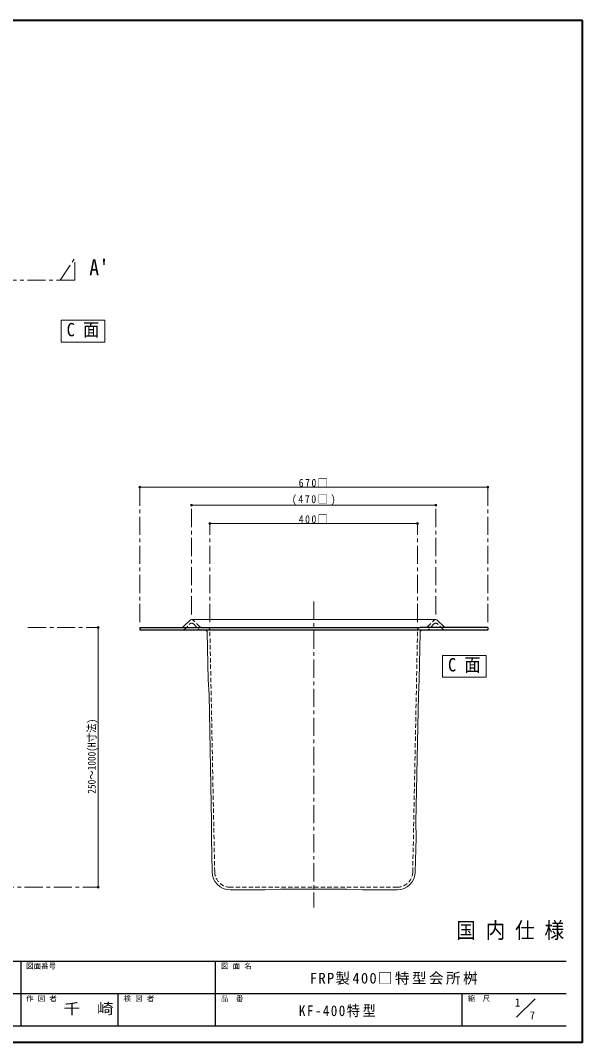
# Model space of a CAD drawing. Units: millimetres, scale not verified. Extents: x -1486 to 1349, y -951 to 1016.
# Drawn here: x 267 to 1349, y -951 to 1016 of the extents above; entities that cross this region are included whole.
import ezdxf
from ezdxf.enums import TextEntityAlignment as Align

# ---------------------------------------------------------------- set-up
doc = ezdxf.new("R2010")
doc.units = ezdxf.units.MM
doc.header["$LTSCALE"] = 7
doc.header["$PDMODE"] = 32
doc.header["$PDSIZE"] = 3.5
doc.linetypes.add('CHAIN1', pattern=[8, 5, -1, 1, -1])
doc.linetypes.add('DASHED1', pattern=[1.8, 1.2, -0.6])
doc.layers.add('0-0', color=7, linetype='Continuous', lineweight=18)
doc.styles.add('ＭＳ ゴシック', font='')
doc.styles.get('ＭＳ ゴシック').set_extended_font_data('MS Gothic')

msp = doc.modelspace()

# ---------------------------------------------------------------- linework, layer by layer
at = {"layer": '0-0', "color": 1, "lineweight": 40}
for p, q in [((1349.039, 1016.339), (-1485.961, 1016.339)), ((1349.039, -950.661), (1349.039, 1016.339)), ((1349.039, -950.661), (-1485.961, -950.661))]:
    msp.add_line(p, q, dxfattribs=at)
at = {"layer": '0-0', "color": 4, "linetype": 'CHAIN1', "lineweight": 9}
for p, q in [((343.539, 516.339), (371.539, 558.339)), ((371.539, 516.339), (371.539, 558.339)), ((371.539, 516.339), (-508.461, 516.339)), ((496.539, -141.661), (496.539, 118.339)), ((1166.539, -141.661), (1166.539, 118.339)), ((596.539, -126.661), (596.539, 83.339)), ((1066.539, -126.661), (1066.539, 83.339)), ((631.539, -141.661), (631.539, 48.339)), ((1031.539, -141.661), (1031.539, 48.339)), ((831.539, -101.661), (831.539, -690.661)), ((281.539, -151.661), (416.539, -151.661)), ((107.133, -651.661), (416.539, -651.661))]:
    msp.add_line(p, q, dxfattribs=at)
at = {"layer": '0-0', "color": 4, "lineweight": 9}
for p, q in [((1166.539, 118.339), (496.539, 118.339)), ((1066.539, 83.339), (596.539, 83.339)), ((1031.539, 48.339), (631.539, 48.339)), ((416.539, -151.661), (416.539, -651.661))]:
    msp.add_line(p, q, dxfattribs=at)
at = {"layer": '0-0'}
for p, q in [((596.539, -136.661), (1066.539, -136.661)), ((581.221, -150.159), (592.966, -138.163)), ((1081.857, -150.159), (1070.112, -138.163)), ((634.638, -556.661), (635.038, -526.661)), ((1028.44, -556.661), (1028.04, -526.661)), ((634.638, -556.661), (635.952, -622.361)), ((1028.44, -556.661), (1027.126, -622.361)), ((925.558, -656.661), (895.564, -655.661)), ((992.133, -656.661), (925.558, -656.661)), ((1222.184, -902.016), (1257.539, -866.661))]:
    msp.add_line(p, q, dxfattribs=at)
at = {"layer": '0-0', "color": 5, "lineweight": 25}
for p, q in [((496.539, -151.661), (496.539, -156.661)), ((496.539, -156.661), (1166.539, -156.661)), ((1166.539, -151.661), (1036.44, -151.661)), ((1166.539, -151.661), (1166.539, -156.661))]:
    msp.add_line(p, q, dxfattribs=at)
at = {"layer": '0-0', "color": 4, "linetype": 'DASHED1', "lineweight": 9}
for p, q in [((583.179, -155.159), (592.966, -145.163)), ((611.857, -150.159), (600.112, -138.163)), ((600.112, -145.163), (609.899, -155.159)), ((640.951, -622.261), (631.637, -156.561)), ((1022.127, -622.261), (1031.441, -156.561)), ((1051.221, -150.159), (1062.966, -138.163)), ((1062.966, -145.163), (1053.179, -155.159)), ((1079.899, -155.159), (1070.112, -145.163)), ((992.133, -651.661), (670.945, -651.661))]:
    msp.add_line(p, q, dxfattribs=at)
at = {"layer": '0-0', "color": 6, "lineweight": 25}
for p, q in [((-1454.461, -794.161), (1317.539, -794.161)), ((267.539, -794.161), (267.539, -919.161)), ((642.539, -919.161), (642.539, -794.161)), ((1317.539, -856.661), (-107.461, -856.661)), ((455.039, -919.161), (455.039, -856.661)), ((1117.539, -919.161), (1117.539, -856.661)), ((1317.539, -919.161), (-1454.461, -919.161))]:
    msp.add_line(p, q, dxfattribs=at)
at = {"layer": '0-0', "color": 3}
for points in [[(429.539, 439.339), (345.539, 439.339), (345.539, 397.339), (429.539, 397.339)], [(1163.539, -205.661), (1079.539, -205.661), (1079.539, -247.661), (1163.539, -247.661)]]:
    msp.add_lwpolyline(points, close=True, dxfattribs=at)
at = {"layer": '0-0', "color": 5, "lineweight": 25}
msp.add_lwpolyline([(496.539, -151.661), (626.638, -151.661), (1036.44, -151.661)], dxfattribs=at)
at = {"layer": '0-0'}
for points in [[(626.736, -161.561), (628.538, -251.661), (630.138, -281.661), (635.038, -526.661)], [(1036.342, -161.561), (1034.54, -251.661), (1032.94, -281.661), (1028.04, -526.661)], [(670.945, -656.661), (737.52, -656.661), (767.514, -655.661), (895.564, -655.661)]]:
    msp.add_lwpolyline(points, dxfattribs=at)
for centre, radius, start, end in [((596.539, -141.661), 5, 90, 135.6053), ((1066.539, -141.661), 5, 44.3947, 90), ((577.649, -146.661), 5, 270, 315.6053), ((621.737, -161.661), 5, 1.14576, 90), ((1041.341, -161.661), 5, 90, 178.85424), ((1085.43, -146.661), 5, 224.3947, 270), ((670.945, -621.661), 35, 181.14576, 270), ((992.133, -621.661), 35, 270, 358.85424)]:
    msp.add_arc(centre, radius, start, end, dxfattribs=at)
at = {"layer": '0-0', "color": 4, "linetype": 'DASHED1', "lineweight": 9}
for centre, radius, start, end in [((596.539, -141.661), 5, 44.3947, 90), ((1066.539, -141.661), 5, 90, 135.6053), ((579.607, -151.661), 5, 270, 315.6053), ((596.539, -148.661), 5, 44.3947, 135.6053), ((613.471, -151.661), 5, 224.3947, 270), ((615.43, -146.661), 5, 224.3947, 270), ((626.638, -156.661), 5, 1.14576, 90), ((1036.44, -156.661), 5, 90, 178.85424), ((1047.649, -146.661), 5, 270, 315.6053), ((1049.607, -151.661), 5, 270, 315.6053), ((1066.539, -148.661), 5, 44.3947, 135.6053), ((1083.471, -151.661), 5, 224.3947, 270), ((670.945, -621.661), 30, 181.14576, 270), ((992.133, -621.661), 30, 270, 358.85424)]:
    msp.add_arc(centre, radius, start, end, dxfattribs=at)
at = {"layer": '0-0', "color": 4}
for p in [(496.539, 118.339), (1166.539, 118.339), (596.539, 83.339), (1066.539, 83.339), (631.539, 48.339), (1031.539, 48.339), (416.539, -151.661), (416.539, -651.661)]:
    msp.add_point(p, dxfattribs=at)

# ---------------------------------------------------------------- texts
at = {"layer": '0-0', "style": 'ＭＳ ゴシック'}
for s, height, width, p in [("A'", 30.79, 0.9, (399.539, 516.339)), ('C 面', 25.66, 0.9, (356.039, 400.839)), ('C 面', 25.66, 0.9, (1090.039, -244.161)), ('国 内 仕 様', 30.79, 0.9, (1105.789, -759.161)), ('千\u3000崎', 20.53, 1.15, (350.039, -901.911))]:
    msp.add_text(s, height=height, dxfattribs=dict(at, width=width)).set_placement(p, align=Align.BOTTOM_LEFT)
at = {"layer": '0-0', "style": 'ＭＳ ゴシック', "width": 0.85}
msp.add_text('250～1000(H寸法)', height=15.4, rotation=90, dxfattribs=at).set_placement((416.539, -471.661), align=Align.BOTTOM_LEFT)
at = {"layer": '0-0', "style": 'ＭＳ ゴシック'}
for s, height, p in [('図面番号', 10.26, (278.039, -811.661)), ('図 面 名', 10.26, (653.039, -811.661)), ('作 図 者', 10.26, (278.039, -874.161)), ('検 図 者', 10.26, (465.539, -874.161)), ('品\u3000番', 10.26, (653.039, -874.161)), ('縮\u3000尺', 10.26, (1128.039, -874.161)), ('1', 15.4, (1218.628, -885.927)), ('7', 15.4, (1247.132, -910.693))]:
    msp.add_text(s, height=height, dxfattribs=at).set_placement(p, align=Align.BOTTOM_LEFT)
at = {"layer": '0-0', "attachment_point": 7, "style": 'ＭＳ ゴシック'}
for s, insert, char_height in [('\\T1.3;\\W0.9;670□', (802.664, 118.339), 15.4), ('\\T1.32;\\W0.9;(470□)', (789.539, 83.339), 15.4), ('\\T1.3;\\W0.9;400□', (802.664, 48.339), 15.4), ('\\T1.17;FRP製400□特型会所桝', (824.289, -839.411), 20.53), ('\\T1.22;\\W0.9;KF-400特型', (803.039, -901.911), 20.53)]:
    msp.add_mtext(s, dxfattribs=dict(at, insert=insert, char_height=char_height))

doc.saveas('drawing.dxf')
